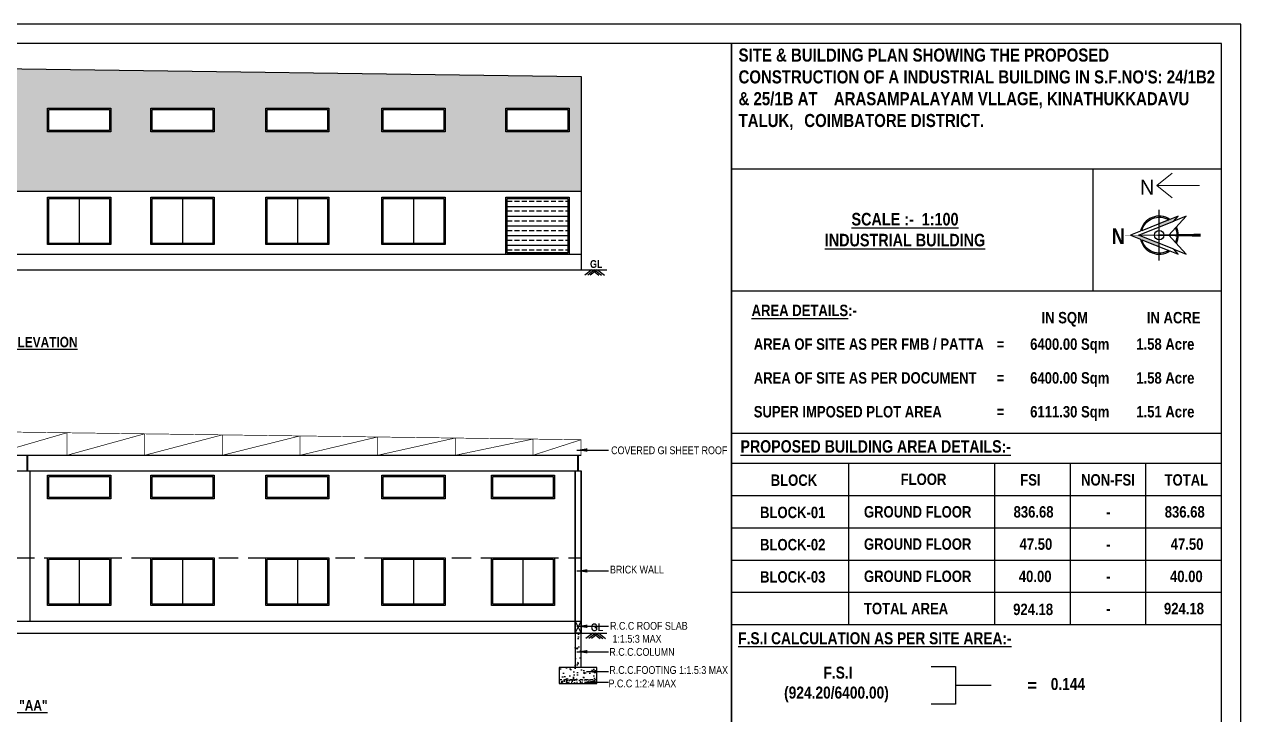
# Model space of a CAD drawing. Header units: metres. Extents: x 119974 to 120330, y -25692 to -25590.
# Drawn here: x 120096.6 to 120143.59, y -25627.79 to -25601.1 of the extents above; entities that cross this region are included whole.
import ezdxf

# ---------------------------------------------------------------- set-up
doc = ezdxf.new("R2010")
doc.units = ezdxf.units.M
doc.header["$MEASUREMENT"] = 0
doc.linetypes.add('DASHED2', pattern=[0.375, 0.25, -0.125])
doc.linetypes.add('HIDDEN', pattern=[0.375, 0.25, -0.125])
for name, color, linetype in [('FLOOR-STILT', 7, 'Continuous'), ('Grid Line', 8, 'Continuous'), ('sheet', 7, 'Continuous'), ('Text', 7, 'Continuous'), ('Window', 34, 'Continuous')]:
    doc.layers.add(name, color=color, linetype=linetype)
doc.layers.add('NORTH_DIRECTION', color=7, linetype='Continuous', lineweight=0)
doc.styles.add('Arial', font='swissc.ttf')
doc.styles.get("Standard").update_dxf_attribs({"font": 'swisscb.ttf'})
doc.styles.add('USA TEXT', font='GOTHIC.TTF')
doc.dimstyles.new('Copy of Standard', dxfattribs={"dimtxt": 9, "dimasz": 7, "dimexe": 0.18, "dimexo": 0.0625, "dimgap": 0.09, "dimtad": 0, "dimdec": 0, "dimzin": 0, "dimdsep": 46, "dimlunit": 3, "dimtxsty": 'Standard', "dimcen": 0.09, "dimse1": 1, "dimse2": 1, "dimsd1": 1, "dimsd2": 1, "dimadec": 0, "dimazin": 0, "dimtfac": 1, "dimtdec": 0, "dimtofl": 0, "dimtmove": 0, "dimatfit": 3, "dimfxl": 0, "dimtolj": 1, "dimtzin": 0, "dimarcsym": 0})

# ---------------------------------------------------------------- blocks, each defined once
blk = doc.blocks.new('YYY6YYY')
h = blk.add_hatch()
h.set_pattern_fill('AR-CONC', color=0, scale=0.003)
h.set_pattern_definition([(50, (110802.61745, -27685.68435), (0.54655401, -0.04781726), [0.05715, -0.62865]), (355, (110802.61745, -27685.68435), (-0.10573026, 0.57317054), [0.04572, -0.50292175]), (100.451445, (110802.663, -27685.68834), (0.44082374, 0.52535326), [0.04857003, -0.53427073]), (46.1842, (110802.61745, -27685.53195), (0.81323712, -0.12612698), [0.085725, -0.942975]), (96.635558, (110802.6852, -27685.5425), (0.7122124, 0.74227837), [0.07285507, -0.80140682]), (351.18415, (110802.61745, -27685.53195), (0.7122124, 0.74227837), [0.0685799, -0.7543792]), (21, (110802.69365, -27685.57005), (0.45484317, -0.306795595), [0.05715, -0.62865]), (326, (110802.69365, -27685.57005), (0.18540609, 0.5525639), [0.04572, -0.50292]), (71.451445, (110802.73156, -27685.5956), (0.64024926, 0.24576831), [0.04857003, -0.53426981]), (37.5, (110802.61745, -27685.68435), (0.00926581, 0.253665117), [0, -0.496824, 0, -0.51054, 0, -0.504825]), (7.5, (110802.61745, -27685.68435), (0.200458988, 0.300541724), [0, -0.291084, 0, -0.485394, 0, -0.192405]), (327.5, (110802.44753, -27685.68435), (0.406771786, -0.017186232), [0, -0.1905, 0, -0.59436, 0, -0.78867]), (317.5, (110802.37133, -27685.68435), (0.444387544, 0.076279473), [0, -0.24765, 0, -0.394716, 0, -0.56007])])
h.paths.add_polyline_path([(113069.886, -26492.171), (113069.656, -26492.171), (113069.656, -26493.804), (113069.886, -26493.804)])
h = blk.add_hatch()
h.set_pattern_fill('AR-CONC', color=0, scale=0.003)
h.set_pattern_definition([(50, (110802.61745, -27685.78002), (0.54655401, -0.04781726), [0.05715, -0.62865]), (355, (110802.61745, -27685.78), (-0.10573026, 0.57317054), [0.04572, -0.50292175]), (100.451445, (110802.663, -27685.784), (0.44082374, 0.52535326), [0.04857003, -0.53427073]), (46.1842, (110802.61745, -27685.6276), (0.81323712, -0.12612698), [0.085725, -0.942975]), (96.635558, (110802.6852, -27685.6381), (0.7122124, 0.74227837), [0.07285507, -0.80140682]), (351.18415, (110802.61745, -27685.6276), (0.7122124, 0.74227837), [0.0685799, -0.7543792]), (21, (110802.69365, -27685.66572), (0.45484317, -0.306795595), [0.05715, -0.62865]), (326, (110802.69365, -27685.6657), (0.18540609, 0.5525639), [0.04572, -0.50292]), (71.451445, (110802.73156, -27685.6913), (0.64024926, 0.24576831), [0.04857003, -0.53426981]), (37.5, (110802.61745, -27685.78002), (0.00926581, 0.253665117), [0, -0.496824, 0, -0.51054, 0, -0.504825]), (7.5, (110802.61745, -27685.78002), (0.200458988, 0.300541724), [0, -0.291084, 0, -0.485394, 0, -0.192405]), (327.5, (110802.44753, -27685.78002), (0.406771786, -0.017186232), [0, -0.1905, 0, -0.59436, 0, -0.78867]), (317.5, (110802.37133, -27685.78002), (0.444387544, 0.076279473), [0, -0.24765, 0, -0.394716, 0, -0.56007])])
h.paths.add_polyline_path([(113069.047, -26493.511), (113069.047, -26493.968), (113070.495, -26493.968), (113070.495, -26493.511)])
h = blk.add_hatch()
h.set_pattern_fill('AR-SAND', color=0, scale=0.003)
h.set_pattern_definition([(37.5, (110802.61745, -27685.78002), (-0.004800094, 0.146823971), [0, -0.115824, 0, -0.12954, 0, -0.123825]), (7.5, (110802.61745, -27685.78002), (0.134856985, 0.21504753), [0, -0.062484, 0, -0.104394, 0, -0.040005]), (327.5, (110802.52373, -27685.78002), (0.237297711, 0.0004311554), [0, -0.0381, 0, -0.13716, 0, -0.17907]), (317.5, (110802.52373, -27685.78002), (0.229066936, 0.066878797), [0, -0.01905, 0, -0.089916, 0, -0.10287])])
h.paths.add_polyline_path([(113069.047, -26493.968), (113069.047, -26494.121), (113070.495, -26494.121), (113070.495, -26493.968)])
at = {"color": 0}
blk.add_line((113069.886, -26493.511), (113069.887, -26492.174), dxfattribs=at)
at = {"color": 0, "linetype": 'HIDDEN', "ltscale": 0.3}
blk.add_line((113069.048, -26493.968), (113070.495, -26493.968), dxfattribs=at)
at = {"color": 0}
blk.add_lwpolyline([(113069.048, -26493.511), (113069.048, -26493.511), (113069.048, -26494.121), (113070.495, -26494.121), (113070.495, -26493.511), (113069.048, -26493.511)], dxfattribs=at)
at = {"layer": 'FLOOR-STILT', "ltscale": 0.3}
for p, q in [((113069.657, -26491.714), (113069.887, -26492.174)), ((113069.657, -26492.174), (113069.887, -26491.714)), ((113069.657, -26492.174), (113069.657, -26493.511))]:
    blk.add_line(p, q, dxfattribs=at)
blk.add_lwpolyline([(113069.657, -26491.714), (113069.887, -26491.714), (113069.887, -26492.174), (113069.657, -26492.174)], close=True, dxfattribs=at)
blk = doc.blocks.new('wer')
at = {"layer": 'Text', "ltscale": 1.5}
blk.add_line((114323.18, -26845.665), (114323.18, -26847.395), dxfattribs=at)
for points in [[(114321.96, -26845.615), (114324.4, -26845.615), (114324.4, -26847.445), (114321.96, -26847.445)], [(114322.01, -26845.665), (114324.35, -26845.665), (114324.35, -26847.395), (114322.01, -26847.395)]]:
    blk.add_lwpolyline(points, close=True, dxfattribs=at)
blk = doc.blocks.new('NORTH POINT')
h = blk.add_hatch(color=256)
h.dxf.hatch_style = 1
h.paths.add_polyline_path([(0, 1.393), (0, 1.929), (-0.269, 1.258, 0.353858), (-1.286, 0), (-1.211, 0, -0.342041), (-0.303, 1.173), (-0.772, 0), (-0.557, 0)])
h = blk.add_hatch(color=256)
h.dxf.hatch_style = 1
h.paths.add_polyline_path([(0.772, 0), (0.557, 0), (0.948, -0.976), (1.286, -1.286), (1.062, -0.726, 0.150986), (1.286, 0), (1.211, 0, -0.140222), (1.028, -0.64)])
at = {"linetype": 'Continuous', "ltscale": 250}
for p, q in [((-1.715, 0), (1.715, 0)), ((-0.501, -1.102), (-0.561, -1.157)), ((0.561, -1.157), (0.501, -1.102))]:
    blk.add_line(p, q, dxfattribs=at)
for points in [[(1.062, -0.726, 0.533339), (0.269, 1.258), (0, 1.929), (-0.269, 1.258, 0.533339), (-1.062, -0.726), (-1.286, -1.286), (-0.948, -0.976), (0, 1.393), (0.948, -0.976), (1.286, -1.286)], [(-1.028, -0.64, -0.506557), (-0.303, 1.173)], [(1.028, -0.64), (0.303, 1.173, -0.506557)]]:
    blk.add_lwpolyline(points, format="xyb", close=True, dxfattribs=at)
blk.add_lwpolyline([(0, 2.358, 0, 0.2, 0), (0, -2.786, 0, 0, 0)], format="xyseb")
blk.add_lwpolyline([(-0.948, -0.976), (-1.286, -1.822), (0, -0.643), (1.286, -1.822), (0.948, -0.976)], dxfattribs=at)
blk.add_circle((0, 0), 0.321, dxfattribs=at)
for radius, start, end in [(1.286, 244.13834, 295.86166), (1.211, 245.55266, 294.44734)]:
    blk.add_arc((0, 0), radius, start, end, dxfattribs=at)

msp = doc.modelspace()

# ---------------------------------------------------------------- hatches: boundary and pattern name
at = {"layer": 'Window', "ltscale": 1.5}
h = msp.add_hatch(dxfattribs=at)
h.set_pattern_fill('ANSI33', color=150, scale=2, angle=135)
h.set_pattern_definition([(180, (5618.7477, 945.4911), (-1e-16, -0.5), []), (180, (5618.4977, 945.7411), (-1e-16, -0.5), [0.25, -0.125])])
h.paths.add_polyline_path([(120118.1059, -25607.5494), (120118.1059, -25603.1194), (120095.2459, -25602.8126), (120072.3859, -25603.1194), (120072.3859, -25607.5494)])
h.paths.add_polyline_path([(120099.9368, -25605.2594), (120097.4968, -25605.2594), (120097.4968, -25604.3494), (120099.9368, -25604.3494)], flags=16)
h.paths.add_polyline_path([(120099.8868, -25605.2094), (120097.5468, -25605.2094), (120097.5468, -25604.3994), (120099.8868, -25604.3994)], flags=0)
h.paths.add_polyline_path([(120101.4922, -25605.2594), (120101.4922, -25604.3494), (120103.9322, -25604.3494), (120103.9322, -25605.2594)], flags=16)
h.paths.add_polyline_path([(120101.5422, -25605.2094), (120101.5422, -25604.3994), (120103.8822, -25604.3994), (120103.8822, -25605.2094)], flags=0)
h.paths.add_polyline_path([(120094.8194, -25605.2594), (120092.3794, -25605.2594), (120092.3794, -25604.3494), (120094.8194, -25604.3494)], flags=16)
h.paths.add_polyline_path([(120094.7694, -25605.2094), (120092.4294, -25605.2094), (120092.4294, -25604.3994), (120094.7694, -25604.3994)], flags=0)
h.paths.add_polyline_path([(120105.9266, -25605.2594), (120105.9266, -25604.3494), (120108.3666, -25604.3494), (120108.3666, -25605.2594)], flags=16)
h.paths.add_polyline_path([(120105.9766, -25605.2094), (120105.9766, -25604.3994), (120108.3166, -25604.3994), (120108.3166, -25605.2094)], flags=0)
h.paths.add_polyline_path([(120110.4121, -25605.2594), (120110.4121, -25604.3494), (120112.8521, -25604.3494), (120112.8521, -25605.2594)], flags=16)
h.paths.add_polyline_path([(120110.4621, -25605.2094), (120110.4621, -25604.3994), (120112.8021, -25604.3994), (120112.8021, -25605.2094)], flags=0)
h.paths.add_polyline_path([(120088.2643, -25605.2594), (120085.8243, -25605.2594), (120085.8243, -25604.3494), (120088.2643, -25604.3494)], flags=16)
h.paths.add_polyline_path([(120088.2143, -25605.2094), (120085.8743, -25605.2094), (120085.8743, -25604.3994), (120088.2143, -25604.3994)], flags=0)
h.paths.add_polyline_path([(120115.2059, -25605.2594), (120115.2059, -25604.3494), (120117.6459, -25604.3494), (120117.6459, -25605.2594)], flags=16)
h.paths.add_polyline_path([(120115.2559, -25605.2094), (120115.2559, -25604.3994), (120117.5959, -25604.3994), (120117.5959, -25605.2094)], flags=0)
h.paths.add_polyline_path([(120083.7789, -25605.2594), (120081.3389, -25605.2594), (120081.3389, -25604.3494), (120083.7789, -25604.3494)], flags=16)
h.paths.add_polyline_path([(120083.7289, -25605.2094), (120081.3889, -25605.2094), (120081.3889, -25604.3994), (120083.7289, -25604.3994)], flags=0)
h.paths.add_polyline_path([(120079.3445, -25605.2594), (120076.9045, -25605.2594), (120076.9045, -25604.3494), (120079.3445, -25604.3494)], flags=16)
h.paths.add_polyline_path([(120079.2945, -25605.2094), (120076.9545, -25605.2094), (120076.9545, -25604.3994), (120079.2945, -25604.3994)], flags=0)
h.paths.add_polyline_path([(120075.2859, -25605.2594), (120072.8459, -25605.2594), (120072.8459, -25604.3494), (120075.2859, -25604.3494)], flags=16)
h.paths.add_polyline_path([(120075.2359, -25605.2094), (120072.8959, -25605.2094), (120072.8959, -25604.3994), (120075.2359, -25604.3994)], flags=0)
h = msp.add_hatch(dxfattribs=at)
h.set_pattern_fill('ANSI33', color=256, scale=1.5, angle=135)
h.set_pattern_definition([(180, (5619.6042, 1022.1058), (-1e-16, -0.375), []), (180, (5619.4167, 1022.2933), (-1e-16, -0.375), [0.1875, -0.09375])])
h.paths.add_polyline_path([(120115.2559, -25607.8394), (120115.2559, -25609.9394), (120117.5959, -25609.9394), (120117.5959, -25607.8394)])

# ---------------------------------------------------------------- linework, layer by layer
at = {"color": 0}
for p, q in [((120118.5198, -25610.5894), (120118.2502, -25610.7964)), ((120118.632, -25610.5894), (120118.3624, -25610.7964)), ((120118.7344, -25610.5894), (120118.4647, -25610.7964)), ((120118.5297, -25610.5894), (120118.7994, -25610.7964)), ((120118.632, -25610.5894), (120118.9017, -25610.7964)), ((120118.7443, -25610.5894), (120119.0139, -25610.7964)), ((120118.5628, -25624.6287), (120118.2931, -25624.8357)), ((120118.675, -25624.6287), (120118.4054, -25624.8357)), ((120118.7773, -25624.6287), (120118.5077, -25624.8357)), ((120118.5727, -25624.6287), (120118.8423, -25624.8357)), ((120118.675, -25624.6287), (120118.9446, -25624.8357)), ((120118.7873, -25624.6287), (120119.0569, -25624.8357))]:
    msp.add_line(p, q, dxfattribs=at)
for p, q in [((120123.9162, -25611.4055), (120142.843, -25611.4055)), ((120123.9162, -25616.8994), (120142.843, -25616.8994)), ((120123.9162, -25618.0706), (120142.8388, -25618.0706)), ((120128.4362, -25618.0706), (120128.4362, -25624.3018)), ((120134.0781, -25618.0706), (120134.0781, -25624.3018)), ((120136.9984, -25618.0706), (120136.9984, -25624.3018)), ((120139.9186, -25618.0706), (120139.9186, -25624.3018)), ((120123.9162, -25619.3168), (120142.8388, -25619.3168)), ((120123.9162, -25620.5631), (120142.8388, -25620.5631)), ((120123.9162, -25621.8093), (120142.8388, -25621.8093)), ((120123.9162, -25623.0555), (120142.8388, -25623.0555)), ((120123.9162, -25624.3018), (120142.8388, -25624.3018))]:
    msp.add_line(p, q)
for points in [[(120123.9162, -25606.6908), (120142.8413, -25606.6908)], [(120137.8733, -25606.6908), (120137.8733, -25611.4055)], [(120131.6349, -25625.9276), (120132.5751, -25625.9276), (120132.5751, -25627.3732), (120131.6349, -25627.3732)], [(120132.5751, -25626.6504), (120133.9561, -25626.6504)]]:
    msp.add_lwpolyline(points)
at = {"layer": 'Grid Line', "linetype": 'DASHED2', "ltscale": 3}
msp.add_line((120072.6159, -25621.7295), (120117.8759, -25621.7295), dxfattribs=at)
at = {"layer": 'NORTH_DIRECTION'}
for points in [[(120140.9425, -25606.8574), (120140.9425, -25606.8574), (120140.3488, -25607.3362)], [(120142.0025, -25607.3362), (120142.0025, -25607.3362), (120140.3488, -25607.3362), (120140.9377, -25607.8111)]]:
    msp.add_lwpolyline(points, dxfattribs=at)
at = {"layer": 'sheet'}
for p, q in [((120123.9162, -25686.7996), (120123.9162, -25601.8498)), ((120123.9162, -25601.8498), (120123.9162, -25673.9124))]:
    msp.add_line(p, q, dxfattribs=at)
at = {"layer": 'sheet', "color": 8}
msp.add_lwpolyline([(120019.2172, -25601.1039), (120019.2172, -25687.5455), (120143.589, -25687.5455), (120143.589, -25601.1039)], close=True, dxfattribs=at)
at = {"layer": 'sheet'}
msp.add_lwpolyline([(120019.9631, -25601.8498), (120019.9631, -25686.7996), (120142.843, -25686.7996), (120142.843, -25601.8498)], close=True, dxfattribs=at)
at = {"layer": 'Text', "ltscale": 1.5}
for p, q in [((120095.2459, -25602.8126), (120118.1059, -25603.1194)), ((120118.1059, -25603.1194), (120118.1059, -25610.5894)), ((120072.3859, -25607.5494), (120118.1059, -25607.5494)), ((120072.3859, -25609.9894), (120118.1059, -25609.9894)), ((120071.3859, -25610.5894), (120119.1059, -25610.5894)), ((120072.3859, -25617.7594), (120118.1059, -25617.7594)), ((120072.3859, -25618.3594), (120118.1059, -25618.3594)), ((120096.5994, -25618.3594), (120096.8294, -25618.3594)), ((120096.8294, -25624.1694), (120096.8294, -25618.3594)), ((120117.8759, -25618.3594), (120117.8759, -25624.6294)), ((120117.8759, -25624.6294), (120117.8759, -25618.3594)), ((120117.8759, -25618.3594), (120118.1059, -25618.3594)), ((120118.1059, -25618.3594), (120118.1059, -25624.6294)), ((120118.1059, -25624.6294), (120118.1059, -25618.3594)), ((120117.8759, -25621.7295), (120118.1059, -25621.7295)), ((120072.3859, -25624.1694), (120118.1059, -25624.1694)), ((120072.3859, -25624.6294), (120119.1059, -25624.6294)), ((120072.3859, -25624.6294), (120119.1059, -25624.6294))]:
    msp.add_line(p, q, dxfattribs=at)
for points in [[(120097.4968, -25604.3494), (120099.9368, -25604.3494), (120099.9368, -25605.2594), (120097.4968, -25605.2594)], [(120097.5468, -25604.3994), (120099.8868, -25604.3994), (120099.8868, -25605.2094), (120097.5468, -25605.2094)], [(120101.4922, -25604.3494), (120103.9322, -25604.3494), (120103.9322, -25605.2594), (120101.4922, -25605.2594)], [(120101.5422, -25604.3994), (120103.8822, -25604.3994), (120103.8822, -25605.2094), (120101.5422, -25605.2094)], [(120105.9266, -25604.3494), (120108.3666, -25604.3494), (120108.3666, -25605.2594), (120105.9266, -25605.2594)], [(120105.9766, -25604.3994), (120108.3166, -25604.3994), (120108.3166, -25605.2094), (120105.9766, -25605.2094)], [(120110.4121, -25604.3494), (120112.8521, -25604.3494), (120112.8521, -25605.2594), (120110.4121, -25605.2594)], [(120110.4621, -25604.3994), (120112.8021, -25604.3994), (120112.8021, -25605.2094), (120110.4621, -25605.2094)], [(120115.2059, -25604.3494), (120117.6459, -25604.3494), (120117.6459, -25605.2594), (120115.2059, -25605.2594)], [(120115.2559, -25604.3994), (120117.5959, -25604.3994), (120117.5959, -25605.2094), (120115.2559, -25605.2094)], [(120115.2059, -25607.7894), (120117.6459, -25607.7894), (120117.6459, -25609.9894), (120115.2059, -25609.9894)], [(120115.2559, -25607.8394), (120117.5959, -25607.8394), (120117.5959, -25609.9394), (120115.2559, -25609.9394)], [(120097.4968, -25618.5295), (120099.9368, -25618.5295), (120099.9368, -25619.4395), (120097.4968, -25619.4395)], [(120097.5468, -25618.5795), (120099.8868, -25618.5795), (120099.8868, -25619.3895), (120097.5468, -25619.3895)], [(120101.4922, -25618.5295), (120103.9322, -25618.5295), (120103.9322, -25619.4395), (120101.4922, -25619.4395)], [(120101.5422, -25618.5795), (120103.8822, -25618.5795), (120103.8822, -25619.3895), (120101.5422, -25619.3895)], [(120105.9266, -25618.5295), (120108.3666, -25618.5295), (120108.3666, -25619.4395), (120105.9266, -25619.4395)], [(120105.9766, -25618.5795), (120108.3166, -25618.5795), (120108.3166, -25619.3895), (120105.9766, -25619.3895)], [(120110.4121, -25618.5295), (120112.8521, -25618.5295), (120112.8521, -25619.4395), (120110.4121, -25619.4395)], [(120110.4621, -25618.5795), (120112.8021, -25618.5795), (120112.8021, -25619.3895), (120110.4621, -25619.3895)], [(120114.6432, -25618.5295), (120117.0832, -25618.5295), (120117.0832, -25619.4395), (120114.6432, -25619.4395)], [(120114.6932, -25618.5795), (120117.0332, -25618.5795), (120117.0332, -25619.3895), (120114.6932, -25619.3895)]]:
    msp.add_lwpolyline(points, close=True, dxfattribs=at)
for points, const_width in [([(120095.2459, -25616.8494), (120118.1059, -25617.1594), (120118.1059, -25617.7594)], 0.025), ([(120095.2459, -25617.7594), (120098.2459, -25616.8901)], 0.025), ([(120098.2459, -25616.8901), (120098.2459, -25617.7594)], 0.025), ([(120098.2459, -25617.7594), (120101.2459, -25616.9308)], 0.025), ([(120101.2459, -25616.9308), (120101.2459, -25617.7594)], 0.025), ([(120101.2459, -25617.7594), (120104.2459, -25616.9715)], 0.025), ([(120104.2459, -25616.9715), (120104.2459, -25617.7594)], 0.025), ([(120104.2459, -25617.7594), (120107.2459, -25617.0122)], 0.025), ([(120107.2459, -25617.0122), (120107.2459, -25617.7594)], 0.025), ([(120107.2459, -25617.7594), (120110.2459, -25617.0529)], 0.025), ([(120110.2459, -25617.0529), (120110.2459, -25617.7594)], 0.025), ([(120110.2459, -25617.7594), (120113.2459, -25617.0935)], 0.025), ([(120113.2459, -25617.0935), (120113.2459, -25617.7594)], 0.025), ([(120113.2459, -25617.7594), (120116.2459, -25617.1342)], 0.025), ([(120116.2459, -25617.1342), (120116.2459, -25617.7594)], 0.025), ([(120116.2459, -25617.7594), (120118.1059, -25617.1594)], 0.025), ([(120096.7144, -25618.3594), (120096.7144, -25617.7594)], 0.08), ([(120117.9909, -25618.3594), (120117.9909, -25617.7594)], 0.08)]:
    msp.add_lwpolyline(points, dxfattribs=dict(at, const_width=const_width))

# ---------------------------------------------------------------- block references
at = {"xscale": 0.5732101740384438, "yscale": 0.5732101740384438, "zscale": 0.5732101740384438, "rotation": 90}
msp.add_blockref('NORTH POINT', (120140.4414, -25609.2535), dxfattribs=at)
msp.add_blockref('YYY6YYY', (7048.2189, 867.5441))
at = {"layer": 'Text'}
for p in [(5775.5369, 1237.8257), (5779.5323, 1237.8257), (5783.9667, 1237.8257), (5788.4522, 1237.8257), (5775.5369, 1223.8856), (5779.5323, 1223.8856), (5783.9667, 1223.8856), (5788.4522, 1223.8856), (5792.6833, 1223.8856)]:
    msp.add_blockref('wer', p, dxfattribs=at)

# ---------------------------------------------------------------- texts
at = {"color": 0}
for p in [(120118.4545, -25610.5183), (120118.4841, -25624.5576)]:
    msp.add_text('GL', height=0.3, dxfattribs=at).set_placement(p)
for p in [(120134.1642, -25613.6835), (120134.1642, -25614.9899), (120134.1642, -25616.2964)]:
    msp.add_text('=', height=0.4407).set_placement(p)
at = {"ltscale": 0.3, "insert": (120124.1901, -25602.0399), "char_height": 0.5055821, "width": 18.55637, "attachment_point": 1}
msp.add_mtext("\\A1;SITE & BUILDING PLAN SHOWING THE PROPOSED CONSTRUCTION OF A INDUSTRIAL BUILDING IN S.F.NO'S: 24/1B2 & 25/1B AT  {\\H1.87838x; }ARASAMPALAYAM VLLAGE, KINATHUKKADAVU TALUK, {\\H1.58559x; }COIMBATORE DISTRICT.{\\H1.68319x; }\\P^I^I^I^I^I^I     {\\H1.62663x; }", dxfattribs=at)
for s, insert, char_height, attachment_point in [('{\\LSCALE :-  1:100\\PINDUSTRIAL BUILDING}', (120130.6221, -25609.0424), 0.484829, 5), ('{\\LBLOCK-01_ NORTH SIDE ELEVATION}', (120094.5302, -25613.4196), 0.4, 5), ('\\A1;40.00', (120135.0191, -25622.219), 0.44066, 1), ('\\A1;40.00', (120140.8596, -25622.219), 0.44066, 1), ('924.18', (120134.7994, -25623.4944), 0.44066, 1), ('{\\LBLOCK-01_ SECTION "AA"}', (120094.5302, -25627.4596), 0.4, 5)]:
    msp.add_mtext(s, dxfattribs=dict(insert=insert, char_height=char_height, attachment_point=attachment_point))
at = {"attachment_point": 1}
for s, insert, char_height, width in [('{\\fSwis721 Cn BT|b1|i0|c0|p34;N}', (120138.6047, -25608.9826), 0.614897, 0.435682), ('{\\fSwis721 Cn BT|b1|i0|c0|p34;\\LAREA DETAILS\\l:-}', (120124.6955, -25611.9395), 0.440656, 45.972667), ('{\\fSwis721 Cn BT|b1|i0|c0|p34;IN SQM}', (120135.8947, -25612.221), 0.440656, 45.972667), ('{\\fSwis721 Cn BT|b1|i0|c0|p34;IN ACRE}', (120139.9631, -25612.221), 0.440656, 45.972667), ('{\\fSwis721 Cn BT|b1|i0|c0|p34;AREA OF SITE AS PER FMB / PATTA }', (120124.7788, -25613.2432), 0.440656, 45.972667), ('6400.00 Sqm', (120135.4567, -25613.2432), 0.440656, 45.972667), ('1.58 Acre', (120139.5565, -25613.2432), 0.44066, 45.972667), ('{\\fSwis721 Cn BT|b1|i0|c0|p34;AREA OF SITE AS PER DOCUMENT }', (120124.7788, -25614.5497), 0.440656, 45.972667), ('6400.00 Sqm', (120135.4567, -25614.5497), 0.440656, 45.972667), ('1.58 Acre', (120139.5565, -25614.5497), 0.44066, 45.972667), ('{\\fSwis721 Cn BT|b1|i0|c0|p34;SUPER IMPOSED PLOT AREA}', (120124.7788, -25615.8562), 0.440656, 45.972667), ('6111.30 Sqm', (120135.4567, -25615.8562), 0.440656, 45.972667), ('1.51 Acre', (120139.5565, -25615.8562), 0.44066, 45.972667), ('\\A1;{\\LPROPOSED BUILDING AREA DETAILS:- }', (120124.2671, -25617.1776), 0.477377, 45.972667), ('\\A1;BLOCK', (120125.4337, -25618.5012), 0.44066, 45.972667), ('\\A1; FLOOR', (120130.3125, -25618.4676), 0.44066, 45.972667), ('\\A1;{\\fSwis721 Cn BT|b1|i0|c0|p34;   FSI}', (120134.6522, -25618.4889), 0.440656, 45.972667), ('\\A1;NON-FSI', (120137.4251, -25618.4889), 0.440656, 45.972667), ('\\A1;TOTAL', (120140.6491, -25618.4927), 0.44066, 45.972667), ('\\A1;BLOCK-01', (120125.0222, -25619.7474), 0.440656, 45.972667), ('\\A1;GROUND FLOOR', (120129.0355, -25619.7246), 0.440656, 45.972667), ('\\A1;836.68', (120134.8157, -25619.7265), 0.44066, 45.972667), ('\\A1;-', (120138.3935, -25619.7265), 0.44066, 45.972667), ('\\A1;836.68', (120140.6562, -25619.7265), 0.44066, 45.972667), ('\\A1;BLOCK-02', (120125.0222, -25620.9936), 0.440656, 45.972667), ('\\A1;GROUND FLOOR', (120129.0355, -25620.9709), 0.440656, 45.972667), ('\\A1;47.50', (120135.047, -25620.9728), 0.44066, 45.972667), ('\\A1;47.50', (120140.8875, -25620.9728), 0.44066, 45.972667), ('\\A1;-', (120138.3935, -25620.9728), 0.44066, 45.972667), ('\\A1;BLOCK-03', (120125.0222, -25622.2398), 0.440656, 45.972667), ('\\A1;GROUND FLOOR', (120129.0355, -25622.2171), 0.440656, 45.972667), ('\\A1;-', (120138.3935, -25622.219), 0.44066, 45.972667), ('\\A1;TOTAL AREA', (120129.0355, -25623.4633), 0.440656, 45.972667), ('\\A1;-', (120138.3935, -25623.4652), 0.44066, 45.972667), ('\\A1;924.18', (120140.6268, -25623.4652), 0.44066, 45.972667), ('{\\LF.S.I CALCULATION AS PER SITE AREA:-}', (120124.1789, -25624.6003), 0.463494, 48.335361), ('{\\W6.85299;  }F.S.I\\P{\\W3.398368; }(924.20/6400.00)', (120125.4496, -25625.9276), 0.463494, 5.257626), ('\\A1;{\\fArial|b1|i0|c0|p34;=}', (120135.3429, -25626.4079), 0.463494, 48.335361), ('0.144', (120136.2525, -25626.3674), 0.46349, 48.335361)]:
    msp.add_mtext(s, dxfattribs=dict(at, insert=insert, char_height=char_height, width=width))
at = {"layer": 'NORTH_DIRECTION', "insert": (120139.6968, -25607.1139), "char_height": 0.5786, "attachment_point": 1, "style": 'USA TEXT'}
msp.add_mtext_dynamic_manual_height_columns('N', width=1.18507, gutter_width=30, heights=[2.6513], dxfattribs=at)
at = {"layer": 'Text', "color": 0, "style": 'Arial'}
for s, p in [('R.C.C.COLUMN', (120119.202, -25625.5098)), ('P.C.C 1:2:4 MAX', (120119.169, -25626.7288))]:
    msp.add_text(s, height=0.3, dxfattribs=at).set_placement(p)
at = {"layer": 'Text', "color": 0, "char_height": 0.3, "attachment_point": 1, "style": 'Arial'}
for s, insert, width in [('COVERED GI SHEET ROOF', (120119.2696, -25617.417), 4.826154), ('BRICK WALL', (120119.2243, -25622.0265), 4.826154), ('R.C.C ROOF SLAB\\P 1:1.5:3 MAX', (120119.228, -25624.2021), 4.826154), ('R.C.C.FOOTING 1:1.5:3 MAX', (120119.2005, -25625.9095), 4.581319)]:
    msp.add_mtext(s, dxfattribs=dict(at, insert=insert, width=width))

# ---------------------------------------------------------------- leaders
at = {"color": 1}
for points in [[(120117.9439, -25617.5571), (120119.1665, -25617.5571)], [(120117.9439, -25622.228), (120119.1666, -25622.228)], [(120117.9484, -25624.369), (120119.171, -25624.369)], [(120117.9476, -25625.3526), (120119.1702, -25625.3526)], [(120118.3176, -25626.1171), (120119.1702, -25626.1171)], [(120118.2436, -25626.5272), (120119.1702, -25626.5272)]]:
    msp.add_leader(points, dimstyle='Copy of Standard', override={"dimasz": 0.4}, dxfattribs=at)

doc.saveas('drawing.dxf')
